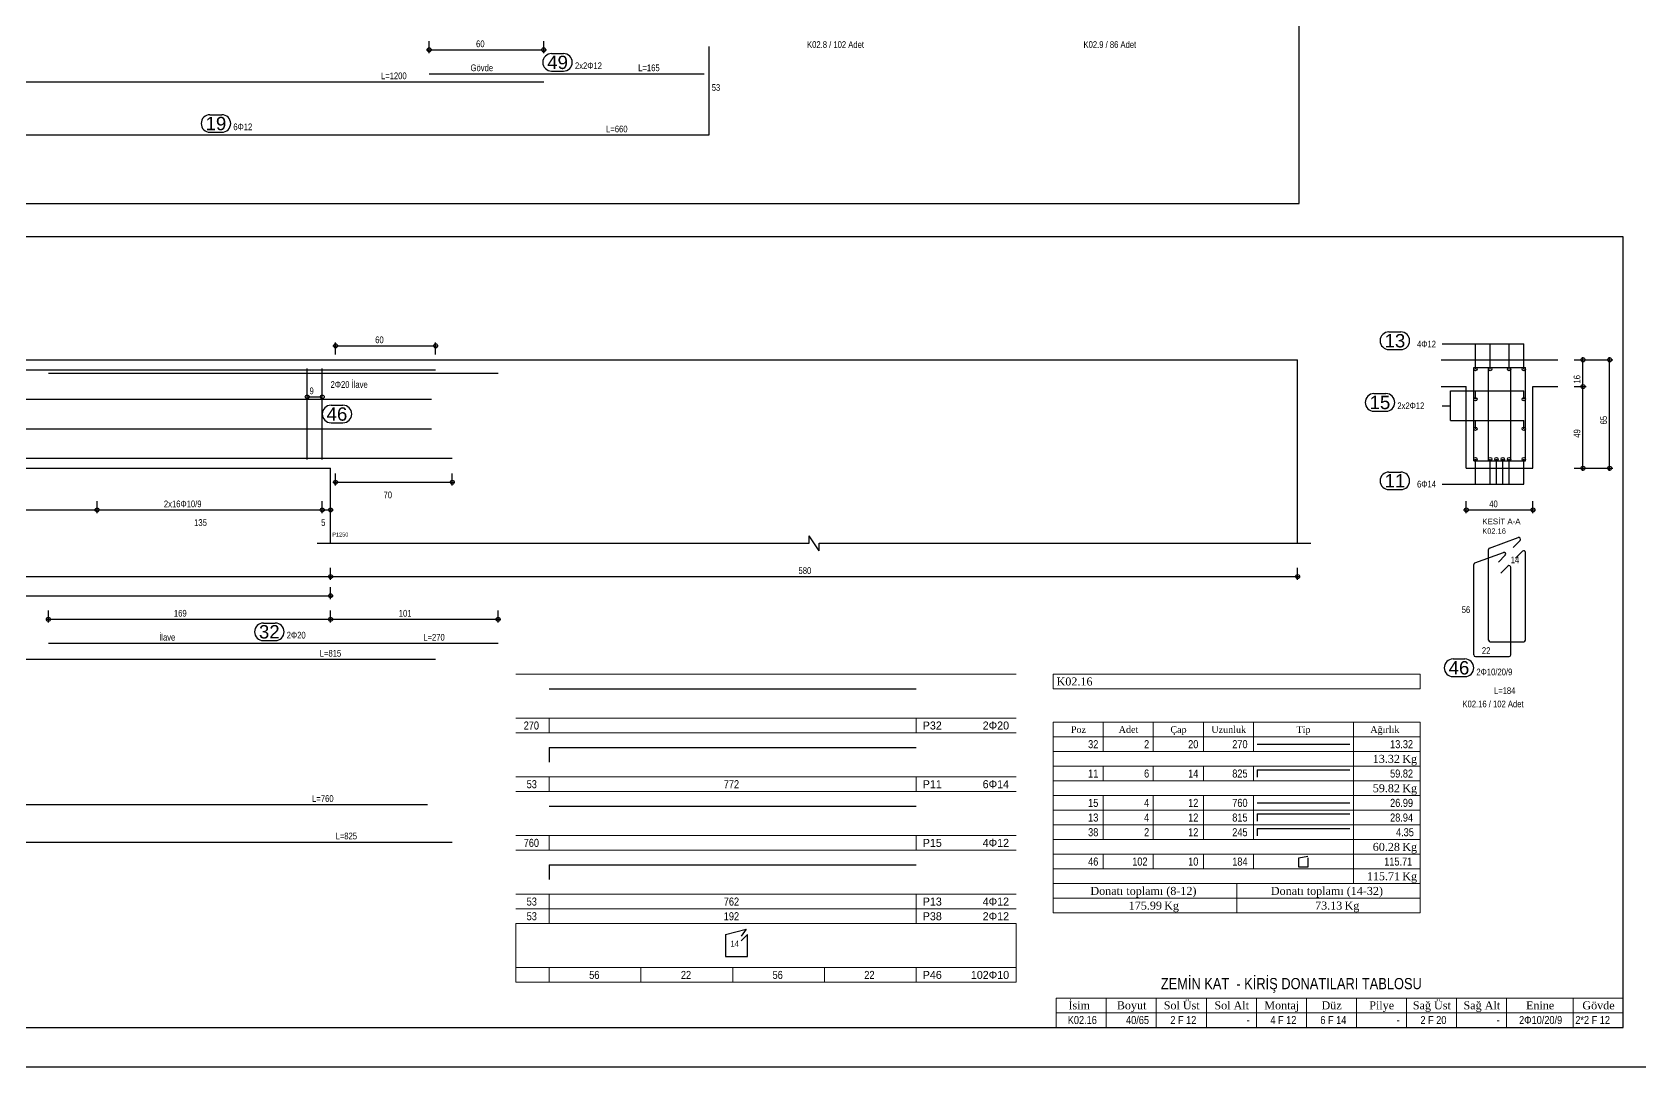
# Model space of a CAD drawing. Header units: metres. Extents: x 419734 to 420376, y 4564732 to 4565123.
# Drawn here: x 419938.95 to 419963.06, y 4564807.53 to 4564823.05 of the extents above; entities that cross this region are included whole.
import ezdxf

# ---------------------------------------------------------------- set-up
doc = ezdxf.new("R2010")
doc.units = ezdxf.units.M
for name, color, linetype in [('Standart', 7, 'Continuous'), ('SW_DIM', 33, 'Continuous'), ('SW_MAGRONE', 2, 'Continuous'), ('SW_REINFORCEMENT', 7, 'Continuous'), ('SW_Tondini', 1, 'Continuous'), ('SW_TXT_TESTI', 1, 'Continuous')]:
    doc.layers.add(name, color=color, linetype=linetype)
doc.styles.add('arial_1_18', font='arial.ttf', dxfattribs={"height": 0.2})
doc.styles.add('SWS', font='ARIALN.TTF')
doc.styles.add('symbol_1_18', font='symbol.ttf', dxfattribs={"height": 0.2})
doc.styles.add('times new roman_1_18', font='times.ttf', dxfattribs={"height": 0.2})

msp = doc.modelspace()

# ---------------------------------------------------------------- linework, layer by layer
at = {"layer": 'Standart', "color": 2}
msp.add_lwpolyline([(420281.38267, 4564849.57907), (419805.78267, 4564849.57907), (419805.78267, 4564807.5324), (420281.38267, 4564807.5324)], dxfattribs=at)
for points in [[(419957.94864, 4564820.47574), (419957.94864, 4564849.07907), (419925.01086, 4564849.07907), (419925.01086, 4564820.47574)], [(419962.80928, 4564808.12439), (419962.80928, 4564819.97574), (419925.01086, 4564819.97574), (419925.01086, 4564808.12439)]]:
    msp.add_lwpolyline(points, close=True, dxfattribs=at)
at = {"layer": 'Standart', "color": 1, "linetype": 'Continuous', "lineweight": 5}
for points in [[(419946.20707, 4564813.42059), (419953.70707, 4564813.42059)], [(419954.26421, 4564813.42059), (419959.76421, 4564813.42059)], [(419954.26421, 4564813.20059), (419954.26421, 4564813.42059)], [(419959.76421, 4564813.42059), (419959.76421, 4564813.20059)], [(419959.76421, 4564813.20059), (419954.26421, 4564813.20059)], [(419946.20707, 4564812.76059), (419953.70707, 4564812.76059)], [(419946.70707, 4564812.76059), (419946.70707, 4564812.54059)], [(419952.20707, 4564812.76059), (419952.20707, 4564812.54059)], [(419954.26421, 4564812.70059), (419954.26421, 4564809.84059)], [(419954.26421, 4564812.70059), (419959.76421, 4564812.70059)], [(419955.01421, 4564812.70059), (419955.01421, 4564812.26059)], [(419955.76421, 4564812.70059), (419955.76421, 4564812.26059)], [(419956.51421, 4564812.70059), (419956.51421, 4564812.26059)], [(419957.26421, 4564812.70059), (419957.26421, 4564812.26059)], [(419958.76421, 4564812.70059), (419958.76421, 4564810.28059)], [(419959.76421, 4564812.70059), (419959.76421, 4564809.84059)], [(419946.20707, 4564812.54059), (419953.70707, 4564812.54059)], [(419954.26421, 4564812.48059), (419959.76421, 4564812.48059)], [(419954.26421, 4564812.26059), (419959.76421, 4564812.26059)], [(419946.20707, 4564811.88059), (419953.70707, 4564811.88059)], [(419946.70707, 4564811.88059), (419946.70707, 4564811.66059)], [(419952.20707, 4564811.88059), (419952.20707, 4564811.66059)], [(419954.26421, 4564812.04059), (419959.76421, 4564812.04059)], [(419955.01421, 4564812.04059), (419955.01421, 4564811.82059)], [(419955.76421, 4564812.04059), (419955.76421, 4564811.82059)], [(419956.51421, 4564812.04059), (419956.51421, 4564811.82059)], [(419957.26421, 4564812.04059), (419957.26421, 4564811.82059)], [(419946.20707, 4564811.66059), (419953.70707, 4564811.66059)], [(419954.26421, 4564811.82059), (419959.76421, 4564811.82059)], [(419954.26421, 4564811.60059), (419959.76421, 4564811.60059)], [(419954.26421, 4564811.38059), (419959.76421, 4564811.38059)], [(419955.01421, 4564811.60059), (419955.01421, 4564810.94059)], [(419955.76421, 4564811.60059), (419955.76421, 4564810.94059)], [(419956.51421, 4564811.60059), (419956.51421, 4564810.94059)], [(419957.26421, 4564811.60059), (419957.26421, 4564810.94059)], [(419954.26421, 4564811.16059), (419959.76421, 4564811.16059)], [(419946.20707, 4564811.00059), (419953.70707, 4564811.00059)], [(419946.70707, 4564811.00059), (419946.70707, 4564810.78059)], [(419952.20707, 4564811.00059), (419952.20707, 4564810.78059)], [(419954.26421, 4564810.94059), (419959.76421, 4564810.94059)], [(419946.20707, 4564810.78059), (419953.70707, 4564810.78059)], [(419954.26421, 4564810.72059), (419959.76421, 4564810.72059)], [(419955.01421, 4564810.72059), (419955.01421, 4564810.50059)], [(419955.76421, 4564810.72059), (419955.76421, 4564810.50059)], [(419956.51421, 4564810.72059), (419956.51421, 4564810.50059)], [(419957.26421, 4564810.72059), (419957.26421, 4564810.50059)], [(419954.26421, 4564810.50059), (419959.76421, 4564810.50059)], [(419954.26421, 4564810.28059), (419959.76421, 4564810.28059)], [(419957.01421, 4564810.28059), (419957.01421, 4564809.84059)], [(419946.20707, 4564810.12059), (419953.70707, 4564810.12059)], [(419946.70707, 4564810.12059), (419946.70707, 4564809.68059)], [(419952.20707, 4564810.12059), (419952.20707, 4564809.68059)], [(419954.26421, 4564810.06059), (419959.76421, 4564810.06059)], [(419946.20707, 4564809.90059), (419953.70707, 4564809.90059)], [(419954.26421, 4564809.84059), (419959.76421, 4564809.84059)], [(419946.20707, 4564809.68059), (419946.20707, 4564808.80059)], [(419946.20707, 4564809.68059), (419953.70707, 4564809.68059)], [(419953.70707, 4564809.68059), (419953.70707, 4564808.80059)], [(419946.20707, 4564809.02059), (419953.70707, 4564809.02059)], [(419946.70707, 4564809.02059), (419946.70707, 4564808.80059)], [(419948.08207, 4564809.02059), (419948.08207, 4564808.80059)], [(419949.45707, 4564809.02059), (419949.45707, 4564808.80059)], [(419950.83207, 4564809.02059), (419950.83207, 4564808.80059)], [(419952.20707, 4564809.02059), (419952.20707, 4564808.80059)], [(419946.20707, 4564808.80059), (419953.70707, 4564808.80059)], [(419954.30928, 4564808.56439), (419954.30928, 4564808.12439)], [(419954.30928, 4564808.56439), (419962.80928, 4564808.56439)], [(419955.05928, 4564808.56439), (419955.05928, 4564808.12439)], [(419955.80928, 4564808.56439), (419955.80928, 4564808.12439)], [(419956.55928, 4564808.56439), (419956.55928, 4564808.12439)], [(419957.30928, 4564808.56439), (419957.30928, 4564808.12439)], [(419958.05928, 4564808.56439), (419958.05928, 4564808.12439)], [(419958.80928, 4564808.56439), (419958.80928, 4564808.12439)], [(419959.55928, 4564808.56439), (419959.55928, 4564808.12439)], [(419960.30928, 4564808.56439), (419960.30928, 4564808.12439)], [(419961.05928, 4564808.56439), (419961.05928, 4564808.12439)], [(419962.05928, 4564808.56439), (419962.05928, 4564808.12439)], [(419954.30928, 4564808.34439), (419962.80928, 4564808.34439)], [(419954.30928, 4564808.12439), (419962.80928, 4564808.12439)]]:
    msp.add_lwpolyline(points, dxfattribs=at)
at = {"layer": 'SW_DIM', "ltscale": 0.5}
for points in [[(419944.86634, 4564822.78197), (419946.66334, 4564822.78197)], [(419944.90634, 4564822.73197), (419944.90634, 4564822.91197)], [(419946.62334, 4564822.73197), (419946.62334, 4564822.91197)], [(419943.50258, 4564818.21358), (419943.50258, 4564818.39358)], [(419945.00258, 4564818.21358), (419945.00258, 4564818.39358)], [(419960.09422, 4564818.37108), (419961.31922, 4564818.37108)], [(419960.59422, 4564817.99608), (419960.59422, 4564818.37108)], [(419960.81505, 4564817.99608), (419960.81505, 4564818.37108)], [(419961.09839, 4564817.99608), (419961.09839, 4564818.37108)], [(419961.31922, 4564817.99608), (419961.31922, 4564818.37108)], [(419943.46258, 4564818.34358), (419945.04258, 4564818.34358)], [(419962.07672, 4564818.13358), (419962.65672, 4564818.13358)], [(419962.20672, 4564816.46858), (419962.20672, 4564818.17358)], [(419962.60672, 4564816.46858), (419962.60672, 4564818.17358)], [(419960.21922, 4564817.22525), (419960.21922, 4564817.66691)], [(419960.21922, 4564817.66691), (419961.31922, 4564817.66691)], [(419960.59422, 4564817.54191), (419960.59422, 4564817.66691)], [(419961.31922, 4564817.54191), (419961.31922, 4564817.66691)], [(419962.07672, 4564817.73358), (419962.25672, 4564817.73358)], [(419943.07758, 4564817.57858), (419943.30258, 4564817.57858)], [(419960.09422, 4564817.44608), (419960.21922, 4564817.44608)], [(419960.21922, 4564817.22525), (419961.31922, 4564817.22525)], [(419960.59422, 4564817.10025), (419960.59422, 4564817.22525)], [(419961.31922, 4564817.10025), (419961.31922, 4564817.22525)], [(419960.59422, 4564816.27108), (419960.59422, 4564816.64608)], [(419960.81505, 4564816.27108), (419960.81505, 4564816.64608)], [(419960.9095, 4564816.27108), (419960.9095, 4564816.64608)], [(419961.00394, 4564816.27108), (419961.00394, 4564816.64608)], [(419961.09839, 4564816.27108), (419961.09839, 4564816.64608)], [(419961.31922, 4564816.27108), (419961.31922, 4564816.64608)], [(419962.07672, 4564816.50858), (419962.65672, 4564816.50858)], [(419943.46258, 4564816.29858), (419945.29258, 4564816.29858)], [(419943.50258, 4564816.24858), (419943.50258, 4564816.42858)], [(419945.25258, 4564816.24858), (419945.25258, 4564816.42858)], [(419960.09422, 4564816.27108), (419961.31922, 4564816.27108)], [(419939.92758, 4564815.83358), (419939.92758, 4564816.01358)], [(419943.30258, 4564815.83358), (419943.30258, 4564816.01358)], [(419943.42758, 4564815.83358), (419943.42758, 4564816.01358)], [(419960.45672, 4564815.83358), (419960.45672, 4564816.01358)], [(419961.45672, 4564815.83358), (419961.45672, 4564816.01358)], [(419926.51258, 4564815.88358), (419943.46758, 4564815.88358)], [(419960.41672, 4564815.88358), (419961.49672, 4564815.88358)], [(419950.60258, 4564815.38358), (419950.60258, 4564815.49608)], [(419950.75258, 4564815.27108), (419950.60258, 4564815.49608)], [(419943.22757, 4564815.38358), (419950.60258, 4564815.38358)], [(419950.75258, 4564815.27108), (419950.75258, 4564815.38358)], [(419950.75258, 4564815.38358), (419958.12758, 4564815.38358)], [(419943.42758, 4564814.83358), (419943.42758, 4564815.01358)], [(419957.92758, 4564814.83358), (419957.92758, 4564815.01358)], [(419925.76258, 4564814.88358), (419957.96758, 4564814.88358)], [(419925.76258, 4564814.59558), (419943.46758, 4564814.59558)], [(419943.42758, 4564814.54558), (419943.42758, 4564814.72558)], [(419939.19633, 4564814.19358), (419939.19633, 4564814.37358)], [(419943.42758, 4564814.19358), (419943.42758, 4564814.37358)], [(419945.94008, 4564814.19358), (419945.94008, 4564814.37358)], [(419939.15633, 4564814.24358), (419945.98008, 4564814.24358)]]:
    msp.add_lwpolyline(points, dxfattribs=at)
for centre in [(419944.90634, 4564822.78197), (419946.62334, 4564822.78197), (419943.50258, 4564818.34358), (419945.00258, 4564818.34358), (419962.20672, 4564818.13358), (419962.60672, 4564818.13358), (419962.20672, 4564817.73358), (419943.07758, 4564817.57858), (419943.30258, 4564817.57858), (419962.20672, 4564816.50858), (419962.60672, 4564816.50858), (419943.50258, 4564816.29858), (419945.25258, 4564816.29858), (419939.92758, 4564815.88358), (419943.30258, 4564815.88358), (419943.42758, 4564815.88358), (419960.45672, 4564815.88358), (419961.45672, 4564815.88358), (419943.42758, 4564814.88358), (419957.92758, 4564814.88358), (419943.42758, 4564814.59558), (419939.19633, 4564814.24358), (419943.42758, 4564814.24358), (419945.94008, 4564814.24358)]:
    msp.add_circle(centre, 0.03, dxfattribs=at)
at = {"layer": 'SW_MAGRONE'}
for points in [[(419925.80257, 4564818.13358), (419957.92758, 4564818.13358)], [(419957.92758, 4564815.38358), (419957.92758, 4564818.13358)], [(419960.08172, 4564818.13358), (419961.83172, 4564818.13358)], [(419960.08172, 4564817.73358), (419960.45672, 4564817.73358)], [(419960.45672, 4564816.50858), (419960.45672, 4564817.73358)], [(419961.45672, 4564816.50858), (419961.45672, 4564817.73358)], [(419961.45672, 4564817.73358), (419961.83172, 4564817.73358)], [(419926.55258, 4564816.50858), (419943.42757, 4564816.50858)], [(419943.42757, 4564815.38358), (419943.42757, 4564816.50858)], [(419960.45672, 4564816.50858), (419961.45672, 4564816.50858)]]:
    msp.add_lwpolyline(points, dxfattribs=at)
at = {"layer": 'SW_REINFORCEMENT', "color": 7, "ltscale": 0.05, "flags": 128}
for points in [[(419949.10234, 4564821.50501), (419949.10234, 4564822.83001)], [(419925.50234, 4564822.30197), (419946.62334, 4564822.30197)], [(419944.90634, 4564822.42197), (419949.03134, 4564822.42197)], [(419933.92734, 4564821.50501), (419949.10234, 4564821.50501)], [(419925.95258, 4564817.98358), (419945.00258, 4564817.98358)], [(419939.19633, 4564817.93358), (419945.94008, 4564817.93358)], [(419943.07758, 4564816.63858), (419943.07758, 4564818.00358)], [(419943.30258, 4564816.63858), (419943.30258, 4564818.00358)], [(419960.56922, 4564818.02108), (419961.34422, 4564818.02108)], [(419960.56922, 4564816.62108), (419960.56922, 4564818.02108)], [(419960.79005, 4564816.62108), (419960.79005, 4564818.02108)], [(419961.12339, 4564816.62108), (419961.12339, 4564818.02108)], [(419961.34422, 4564816.62108), (419961.34422, 4564818.02108)], [(419925.94008, 4564817.54191), (419944.94008, 4564817.54191)], [(419925.94008, 4564817.10025), (419944.94008, 4564817.10025)], [(419925.95258, 4564816.65858), (419945.25258, 4564816.65858)], [(419960.56922, 4564816.62108), (419961.34422, 4564816.62108)], [(419960.586, 4564815.09018), (419961.0153, 4564815.24644)], [(419960.79005, 4564813.93124), (419960.79005, 4564815.28789)], [(419960.80683, 4564815.31185), (419961.23614, 4564815.4681)], [(419961.15861, 4564815.32183), (419961.26289, 4564815.42611)], [(419961.19573, 4564815.15725), (419961.30069, 4564815.26221)], [(419961.34422, 4564813.93124), (419961.34422, 4564815.24418)], [(419960.56922, 4564813.70958), (419960.56922, 4564815.06622)], [(419960.93777, 4564815.10016), (419961.04205, 4564815.20444)], [(419960.9749, 4564814.93558), (419961.07986, 4564815.04055)], [(419961.12339, 4564813.70958), (419961.12339, 4564815.02251)], [(419939.19633, 4564813.88358), (419945.94008, 4564813.88358)], [(419960.81555, 4564813.90574), (419961.31872, 4564813.90574)], [(419925.95258, 4564813.64358), (419945.00258, 4564813.64358)], [(419960.59472, 4564813.68408), (419961.09789, 4564813.68408)], [(419946.70707, 4564813.20059), (419952.20707, 4564813.20059)], [(419957.31921, 4564812.37059), (419958.70921, 4564812.37059)], [(419946.70707, 4564812.32059), (419946.70707, 4564812.10059)], [(419946.70707, 4564812.32059), (419952.20707, 4564812.32059)], [(419957.31921, 4564811.98559), (419957.31921, 4564811.87559)], [(419957.31921, 4564811.98559), (419958.70921, 4564811.98559)], [(419926.00008, 4564811.46525), (419944.88008, 4564811.46525)], [(419946.70707, 4564811.44059), (419952.20707, 4564811.44059)], [(419957.31921, 4564811.49059), (419958.70921, 4564811.49059)], [(419957.31921, 4564811.32559), (419957.31921, 4564811.21559)], [(419957.31921, 4564811.32559), (419958.70921, 4564811.32559)], [(419925.95258, 4564810.90358), (419945.25258, 4564810.90358)], [(419957.31921, 4564811.10559), (419957.31921, 4564810.99559)], [(419957.31921, 4564811.10559), (419958.70921, 4564811.10559)], [(419957.94546, 4564810.66559), (419958.07952, 4564810.69309)], [(419957.94546, 4564810.52809), (419957.94546, 4564810.66559)], [(419958.08296, 4564810.66559), (419958.08296, 4564810.52809)], [(419946.70707, 4564810.56059), (419946.70707, 4564810.34059)], [(419946.70707, 4564810.56059), (419952.20707, 4564810.56059)], [(419958.08296, 4564810.52809), (419957.94546, 4564810.52809)], [(419949.34707, 4564809.51559), (419949.66057, 4564809.59809)], [(419949.34707, 4564809.51559), (419949.34707, 4564809.18559)], [(419949.67707, 4564809.51559), (419949.58373, 4564809.42225)], [(419949.66057, 4564809.59809), (419949.58486, 4564809.48996)], [(419949.67707, 4564809.18559), (419949.67707, 4564809.51559)], [(419949.34707, 4564809.18559), (419949.67707, 4564809.18559)]]:
    msp.add_lwpolyline(points, dxfattribs=at)
at = {"layer": 'SW_REINFORCEMENT', "color": 7, "ltscale": 0.05}
for centre, start, end in [((419960.81555, 4564815.28789), 110, 180), ((419961.02402, 4564815.22247), 315, 110), ((419961.24486, 4564815.44414), 315, 110), ((419961.31872, 4564815.24418), 0, 135), ((419960.59472, 4564815.06622), 110, 180), ((419961.09789, 4564815.02251), 0, 135), ((419960.81555, 4564813.93124), 180, 270), ((419961.31872, 4564813.93124), 270, 0), ((419960.59472, 4564813.70958), 180, 270), ((419961.09789, 4564813.70958), 270, 0)]:
    msp.add_arc(centre, 0.0255, start, end, dxfattribs=at)
at = {"layer": 'SW_Tondini'}
for centre in [(419960.59422, 4564817.99608), (419960.81505, 4564817.99608), (419961.09839, 4564817.99608), (419961.31922, 4564817.99608), (419960.59422, 4564817.54191), (419961.31922, 4564817.54191), (419960.59422, 4564817.10025), (419961.31922, 4564817.10025), (419960.59422, 4564816.64608), (419960.81505, 4564816.64608), (419960.9095, 4564816.64608), (419961.00394, 4564816.64608), (419961.09839, 4564816.64608), (419961.31922, 4564816.64608)]:
    msp.add_circle(centre, 0.025, dxfattribs=at)
at = {"layer": 'SW_TXT_TESTI', "flags": 128}
for points in [[(419946.74193, 4564822.72597), (419946.9207, 4564822.72597)], [(419946.74193, 4564822.46197), (419946.9207, 4564822.46197)], [(419941.61944, 4564821.80901), (419941.7982, 4564821.80901)], [(419941.61944, 4564821.54501), (419941.7982, 4564821.54501)], [(419959.29712, 4564818.5517), (419959.47588, 4564818.5517)], [(419959.29712, 4564818.2877), (419959.47588, 4564818.2877)], [(419943.43458, 4564817.45308), (419943.61334, 4564817.45308)], [(419959.07303, 4564817.62669), (419959.25179, 4564817.62669)], [(419943.43458, 4564817.18908), (419943.61334, 4564817.18908)], [(419959.07303, 4564817.36269), (419959.25179, 4564817.36269)], [(419959.29712, 4564816.45169), (419959.47588, 4564816.45169)], [(419959.29712, 4564816.18769), (419959.47588, 4564816.18769)], [(419942.41986, 4564813.92358), (419942.59862, 4564813.92358)], [(419960.25801, 4564813.64808), (419960.43677, 4564813.64808)], [(419960.25801, 4564813.38408), (419960.43677, 4564813.38408)]]:
    msp.add_lwpolyline(points, dxfattribs=at)
at = {"layer": 'SW_TXT_TESTI'}
msp.add_lwpolyline([(419942.41986, 4564814.18758), (419942.59862, 4564814.18758)], dxfattribs=at)
for centre, start, end in [((419946.74193, 4564822.59397), 90, 270), ((419946.9207, 4564822.59397), 270, 90), ((419941.61944, 4564821.67701), 90, 270), ((419941.7982, 4564821.67701), 270, 90), ((419959.29712, 4564818.4197), 90, 270), ((419959.47588, 4564818.4197), 270, 90), ((419943.43458, 4564817.32108), 90, 270), ((419943.61334, 4564817.32108), 270, 90), ((419959.07303, 4564817.49469), 90, 270), ((419959.25179, 4564817.49469), 270, 90), ((419959.29712, 4564816.31969), 90, 270), ((419959.47588, 4564816.31969), 270, 90), ((419942.41986, 4564814.05558), 90, 270), ((419942.59862, 4564814.05558), 270, 90), ((419960.25801, 4564813.51608), 90, 270), ((419960.43677, 4564813.51608), 270, 90)]:
    msp.add_arc(centre, 0.132, start, end, dxfattribs=at)

# ---------------------------------------------------------------- texts
at = {"layer": 'Standart', "color": 3, "linetype": 'Continuous', "lineweight": 5, "style": 'arial_1_18'}
for s, p in [('49', (419946.67593, 4564822.49397)), ('19', (419941.55344, 4564821.57701)), ('13', (419959.23112, 4564818.3197)), ('46', (419943.36858, 4564817.22108)), ('15', (419959.00703, 4564817.39469)), ('11', (419959.23112, 4564816.21969)), ('32', (419942.35386, 4564813.95558)), ('46', (419960.19201, 4564813.41608))]:
    msp.add_text(s, height=0.2, dxfattribs=at).set_placement(p)
at = {"layer": 'Standart', "color": 5, "linetype": 'Continuous', "lineweight": -3}
for s, style, p in [('K02.16', 'times new roman_1_18', (419954.31421, 4564813.25059)), ('R32', 'symbol_1_18', (419952.30707, 4564812.59059)), ('2F20', 'symbol_1_18', (419953.20555, 4564812.59059)), ('R11', 'symbol_1_18', (419952.30707, 4564811.71059)), ('6F14', 'symbol_1_18', (419953.20555, 4564811.71059)), ('R15', 'symbol_1_18', (419952.30707, 4564810.83059)), ('4F12', 'symbol_1_18', (419953.20555, 4564810.83059)), ('R13', 'symbol_1_18', (419952.30707, 4564809.95059)), ('4F12', 'symbol_1_18', (419953.20555, 4564809.95059)), ('R38', 'symbol_1_18', (419952.30707, 4564809.73059)), ('2F12', 'symbol_1_18', (419953.20555, 4564809.73059)), ('R46', 'symbol_1_18', (419952.30707, 4564808.85059)), ('102F10', 'symbol_1_18', (419953.02816, 4564808.85059)), ('İsim', 'times new roman_1_18', (419954.4922, 4564808.39439)), ('Boyut', 'times new roman_1_18', (419955.21736, 4564808.39439)), ('Sol Üst', 'times new roman_1_18', (419955.92061, 4564808.39439)), ('Sol Alt', 'times new roman_1_18', (419956.68043, 4564808.39439)), ('Montaj', 'times new roman_1_18', (419957.42798, 4564808.39439)), ('Düz', 'times new roman_1_18', (419958.28649, 4564808.39439)), ('Pilye', 'times new roman_1_18', (419959.00192, 4564808.39439)), ('Sağ Üst', 'times new roman_1_18', (419959.65588, 4564808.39439)), ('Sağ Alt', 'times new roman_1_18', (419960.4157, 4564808.39439)), ('Enine', 'times new roman_1_18', (419961.35228, 4564808.39439)), ('Gövde', 'times new roman_1_18', (419962.19772, 4564808.39439))]:
    msp.add_text(s, height=0.12, dxfattribs=dict(at, style=style)).set_placement(p)
at = {"layer": 'Standart', "color": 5, "linetype": 'Continuous', "lineweight": 5, "style": 'times new roman_1_18'}
for s, height, p in [('Poz', 0.1, (419954.52832, 4564812.54059)), ('Adet', 0.1, (419955.24551, 4564812.54059)), ('Çap', 0.1, (419956.02014, 4564812.54059)), ('Uzunluk', 0.1, (419956.63454, 4564812.54059)), ('Tip', 0.1, (419957.91151, 4564812.54059)), ('Ağırlık', 0.1, (419959.01772, 4564812.54059)), ('13.32', 0.12, (419959.05454, 4564812.09059)), ('Kg', 0.12, (419959.49738, 4564812.09059)), ('59.82', 0.12, (419959.05454, 4564811.65059)), ('Kg', 0.12, (419959.49738, 4564811.65059)), ('60.28', 0.12, (419959.05454, 4564810.77059)), ('Kg', 0.12, (419959.49738, 4564810.77059)), ('115.71', 0.12, (419958.96577, 4564810.33059)), ('Kg', 0.12, (419959.49738, 4564810.33059)), ('Donatı toplamı (8-12)', 0.12, (419954.82101, 4564810.11059)), ('Donatı toplamı (14-32)', 0.12, (419957.52662, 4564810.11059)), ('175.99', 0.12, (419955.39508, 4564809.89059)), ('Kg', 0.12, (419955.92669, 4564809.89059)), ('73.13', 0.12, (419958.18947, 4564809.89059)), ('Kg', 0.12, (419958.63231, 4564809.89059))]:
    msp.add_text(s, height=height, dxfattribs=at).set_placement(p)
at = {"layer": 'SW_DIM', "ltscale": 0.5}
for s, height, style, p in [('60', 0.1, 'SWS', (419945.60946, 4564822.82197)), ('60', 0.1, 'SWS', (419944.09719, 4564818.38358)), ('9', 0.1, 'SWS', (419943.11239, 4564817.61858)), ('70', 0.1, 'SWS', (419944.22219, 4564816.05858)), ('40', 0.1, 'SWS', (419960.80134, 4564815.92358)), ('135', 0.1, 'SWS', (419941.382, 4564815.64358)), ('5', 0.1, 'SWS', (419943.28739, 4564815.64358)), ('KESİT A-A', 0.085, 'arial_1_18', (419960.69672, 4564815.66858)), ('P1250', 0.06, 'arial_1_18', (419943.45257, 4564815.48358)), ('K02.16', 0.08, 'arial_1_18', (419960.69672, 4564815.52625)), ('580', 0.1, 'SWS', (419950.44451, 4564814.92358)), ('14', 0.1, 'SWS', (419961.12339, 4564815.08408)), ('169', 0.1, 'SWS', (419941.07888, 4564814.28358)), ('101', 0.1, 'SWS', (419944.45075, 4564814.28358)), ('56', 0.1, 'SWS', (419960.38877, 4564814.33745)), ('22', 0.1, 'SWS', (419960.69092, 4564813.72408))]:
    msp.add_text(s, height=height, dxfattribs=dict(at, style=style)).set_placement(p)
at = {"layer": 'SW_DIM', "ltscale": 0.5, "style": 'SWS'}
for s, p in [('16', (419962.16672, 4564817.7782)), ('65', (419962.56672, 4564817.1657)), ('49', (419962.16672, 4564816.9657))]:
    msp.add_text(s, height=0.1, rotation=90, dxfattribs=at).set_placement(p)
at = {"layer": 'SW_TXT_TESTI', "style": 'SWS'}
for s, p in [('K02.8 / 102 Adet', (419950.5724, 4564822.81072)), ('K02.9 / 86 Adet', (419954.71751, 4564822.81072)), ('Gövde', (419945.527, 4564822.46197)), ('2x2Φ12', (419947.09259, 4564822.49397)), ('L=165', (419948.04038, 4564822.46197)), ('L=1200', (419944.18325, 4564822.34197)), ('53', (419949.14234, 4564822.16751)), ('6Φ12', (419941.97009, 4564821.57701)), ('L=660', (419947.55888, 4564821.54501)), ('4Φ12', (419959.71885, 4564818.3197)), ('2Φ20 İlave', (419943.42758, 4564817.71358)), ('2x2Φ12', (419959.42369, 4564817.39469)), ('6Φ14', (419959.71885, 4564816.21969)), ('2x16Φ10/9', (419940.9288, 4564815.92358)), ('İlave', (419940.85773, 4564813.92358)), ('2Φ20', (419942.77051, 4564813.95558)), ('L=270', (419944.81818, 4564813.92358)), ('L=815', (419943.26537, 4564813.68358)), ('2Φ10/20/9', (419960.60867, 4564813.40408)), ('L=184', (419960.87154, 4564813.12408)), ('K02.16 / 102 Adet', (419960.3993, 4564812.92377)), ('L=760', (419943.15136, 4564811.50525)), ('L=825', (419943.50287, 4564810.94358))]:
    msp.add_text(s, height=0.1, dxfattribs=at).set_placement(p)
at = {"layer": 'SW_TXT_TESTI', "linetype": 'Continuous', "lineweight": -3, "style": 'SWS'}
for s, height, p in [('270', 0.12, (419946.32391, 4564812.59059)), ('53', 0.12, (419946.3683, 4564811.71059)), ('772', 0.12, (419949.32391, 4564811.71059)), ('760', 0.12, (419946.32391, 4564810.83059)), ('53', 0.12, (419946.3683, 4564809.95059)), ('762', 0.12, (419949.32391, 4564809.95059)), ('53', 0.12, (419946.3683, 4564809.73059)), ('192', 0.12, (419949.32391, 4564809.73059)), ('14', 0.09, (419949.42382, 4564809.33225)), ('56', 0.12, (419947.3058, 4564808.85059)), ('22', 0.12, (419948.6808, 4564808.85059)), ('56', 0.12, (419950.0558, 4564808.85059)), ('22', 0.12, (419951.4308, 4564808.85059)), ('ZEMİN KAT  - KİRİŞ DONATILARI TABLOSU', 0.168, (419955.87623, 4564808.69639)), ('K02.16', 0.12, (419954.48175, 4564808.17439)), ('40/65', 0.12, (419955.35515, 4564808.17439)), ('2 F 12', 0.12, (419956.01906, 4564808.17439)), ('4 F 12', 0.12, (419957.51906, 4564808.17439)), ('6 F 14', 0.12, (419958.26906, 4564808.17439)), ('2 F 20', 0.12, (419959.76906, 4564808.17439)), ('2Φ10/20/9', 0.12, (419961.24843, 4564808.17439)), ('2*2 F 12', 0.12, (419962.09167, 4564808.17439)), ('-', 0.12, (419957.16189, 4564808.17439)), ('-', 0.12, (419959.41189, 4564808.17439)), ('-', 0.12, (419960.91189, 4564808.17439))]:
    msp.add_text(s, height=height, dxfattribs=at).set_placement(p)
at = {"layer": 'SW_TXT_TESTI', "linetype": 'Continuous', "lineweight": 5, "style": 'SWS'}
for s, p in [('32', (419954.78666, 4564812.31059)), ('2', (419955.62543, 4564812.31059)), ('20', (419956.28666, 4564812.31059)), ('270', (419956.94789, 4564812.31059)), ('13.32', (419959.31473, 4564812.31059)), ('11', (419954.78666, 4564811.87059)), ('6', (419955.62543, 4564811.87059)), ('14', (419956.28666, 4564811.87059)), ('825', (419956.94789, 4564811.87059)), ('59.82', (419959.31473, 4564811.87059)), ('15', (419954.78666, 4564811.43059)), ('4', (419955.62543, 4564811.43059)), ('12', (419956.28666, 4564811.43059)), ('760', (419956.94789, 4564811.43059)), ('26.99', (419959.31473, 4564811.43059)), ('13', (419954.78666, 4564811.21059)), ('4', (419955.62543, 4564811.21059)), ('12', (419956.28666, 4564811.21059)), ('815', (419956.94789, 4564811.21059)), ('28.94', (419959.31473, 4564811.21059)), ('38', (419954.78666, 4564810.99059)), ('2', (419955.62543, 4564810.99059)), ('12', (419956.28666, 4564810.99059)), ('245', (419956.94789, 4564810.99059)), ('4.35', (419959.4035, 4564810.99059)), ('46', (419954.78666, 4564810.55059)), ('102', (419955.44789, 4564810.55059)), ('10', (419956.28666, 4564810.55059)), ('184', (419956.94789, 4564810.55059)), ('115.71', (419959.22596, 4564810.55059))]:
    msp.add_text(s, height=0.12, dxfattribs=at).set_placement(p)

doc.saveas('drawing.dxf')
